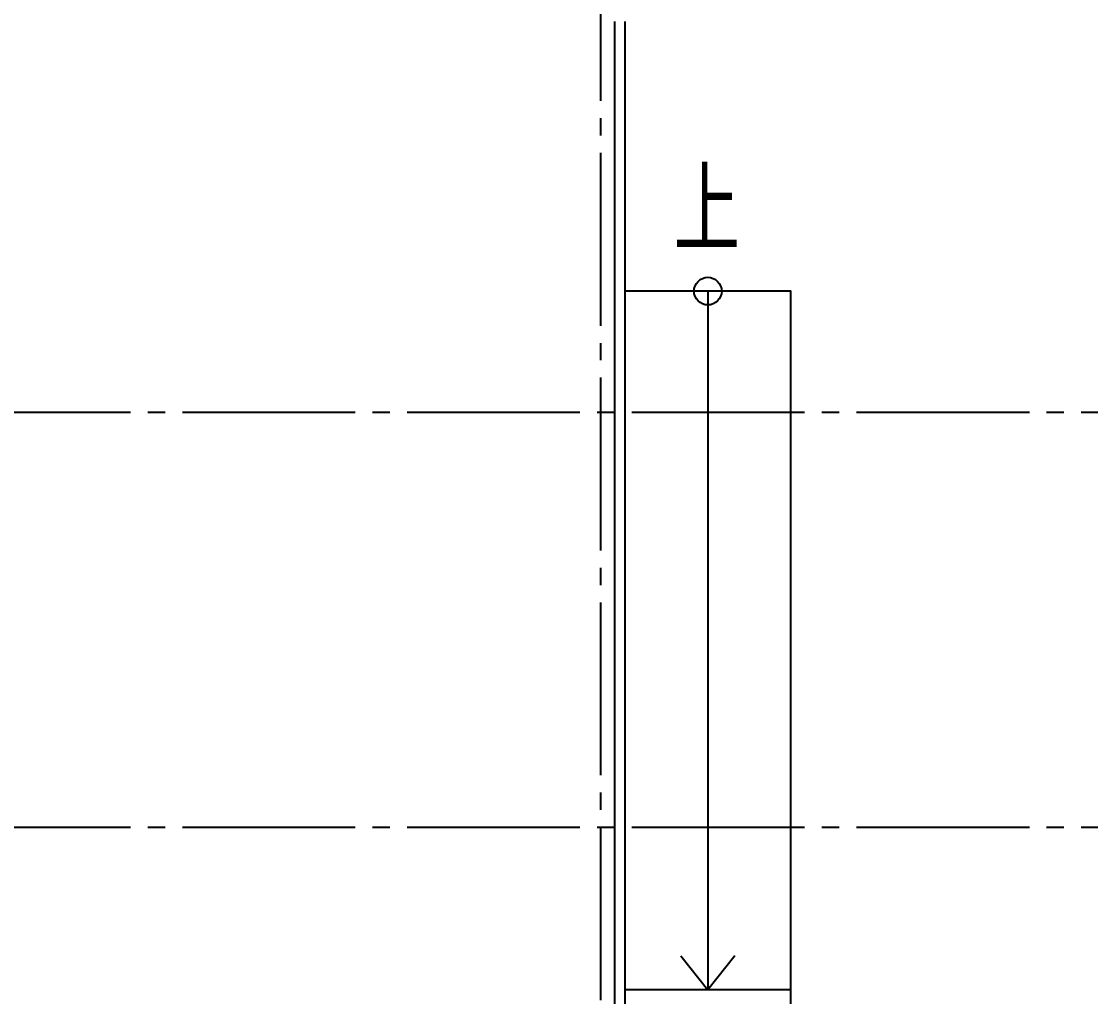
# Model space of a CAD drawing. Header units: millimetres. Extents: x -48783 to 30095, y 6477 to 24477.
# Drawn here: x 20762 to 22309, y 11905 to 13315 of the extents above; entities that cross this region are included whole.
import ezdxf
from ezdxf.enums import TextEntityAlignment as Align

# ---------------------------------------------------------------- set-up
doc = ezdxf.new("R2010")
doc.units = ezdxf.units.MM
doc.header["$LTSCALE"] = 100
doc.linetypes.add('X-N-FAB-L20$0$COL-CEN-LIN', pattern=[3.25, 2.5, -0.25, 0.25, -0.25])
for name, color, linetype in [('0-XREF', 7, 'Continuous'), ('X-N-FAB-L20$0$04', 8, 'Continuous'), ('X-N-FAB-L20$0$A-WALL-IN', 8, 'Continuous'), ('X-N-FAB-L20$0$BLOCK', 8, 'Continuous'), ('X-N-FAB-L20$0$CCL', 8, 'X-N-FAB-L20$0$COL-CEN-LIN'), ('X-N-FAB-L20$0$TXT-CODE', 8, 'Continuous')]:
    doc.layers.add(name, color=color, linetype=linetype)
doc.styles.add('X-N-FAB-L20$0$CHINA', font='simplex.shx', dxfattribs={"width": 0.75, "bigfont": 'chineset.shx'})

# ---------------------------------------------------------------- blocks, each defined once
blk = doc.blocks.new('X-N-FAB-L20$0$A$C20c95bda')
at = {"layer": 'X-N-FAB-L20$0$CCL'}
for p, q in [((22620, 0), (22620, 9160)), ((240, 2150), (28330, 2150)), ((240, 1550), (28330, 1550))]:
    blk.add_line(p, q, dxfattribs=at)
blk = doc.blocks.new('X-N-FAB-L20')
at = {"layer": 'X-N-FAB-L20$0$04'}
blk.add_line((21875, 11915), (21635, 11915), dxfattribs=at)
for points in [[(21875, 11565), (21875, 12925), (21635, 12925)], [(21755, 12925), (21755, 11915)], [(21716, 11964), (21755, 11915)], [(21794, 11964), (21755, 11915)]]:
    blk.add_lwpolyline(points, dxfattribs=at)
blk.add_circle((21755, 12925), 20, dxfattribs=at)
at = {"layer": 'X-N-FAB-L20$0$A-WALL-IN'}
for points in [[(21620, 13315), (21620, 11585)], [(21635, 13315), (21635, 11585)]]:
    blk.add_lwpolyline(points, dxfattribs=at)
at = {"layer": 'X-N-FAB-L20$0$BLOCK'}
blk.add_blockref('X-N-FAB-L20$0$A$C20c95bda', (-1020, 10600), dxfattribs=at)
at = {"layer": 'X-N-FAB-L20$0$TXT-CODE', "style": 'X-N-FAB-L20$0$CHINA', "width": 0.8}
blk.add_text('上', height=120, dxfattribs=at).set_placement((21753.5, 13041.7), align=Align.MIDDLE_CENTER)

msp = doc.modelspace()

# ---------------------------------------------------------------- block references
at = {"layer": '0-XREF'}
msp.add_blockref('X-N-FAB-L20', (0, 0), dxfattribs=at)

doc.saveas('drawing.dxf')
